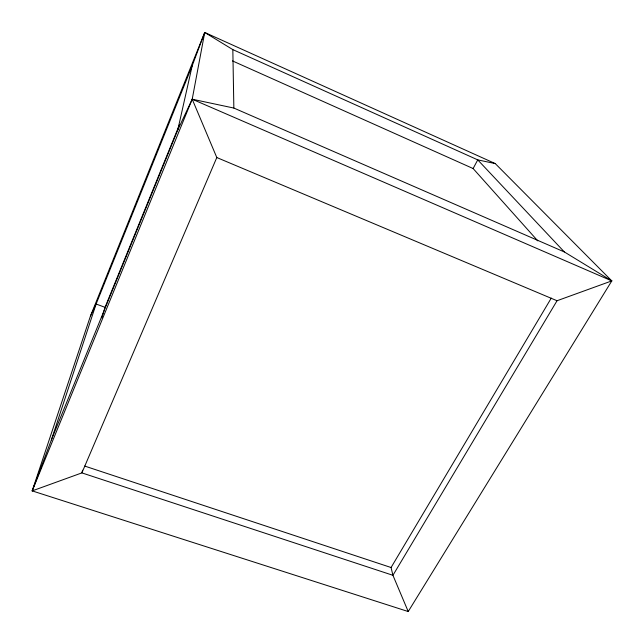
<?xml version="1.0" encoding="UTF-8"?>
<svg xmlns="http://www.w3.org/2000/svg" width="644" height="644" viewBox="0 0 644 644"><rect width="100%" height="100%" fill="white"/><g stroke="black" fill="none" stroke-linecap="round" stroke-linejoin="round"><path stroke-width="0.97" d="M495.268 163.592L477.735 159.873L232.83 49.612L204.728 32.458L192.21 99.208L32.2 490.889L408.216 611.542L611.8 280.897L495.268 163.592L204.728 32.458L90.426 316.124L32.2 490.889L81.885 472.889L392.929 575.301L408.216 611.542M32.2 490.889L51.367 439.949L177.768 129.983L192.202 65.72L204.728 32.458M82.577 470.209L81.885 472.889L216.803 157.538L192.21 99.208L233.853 108.055L564.369 251.957L611.8 280.897L557.044 300.74L392.929 575.301L391.069 567.517L551.272 298.1M101.816 317.919L105.044 307.333L179.418 124.88M51.367 439.949L96.117 304.016L192.202 65.72M90.426 316.124L96.117 304.016L105.044 307.333M177.768 129.983L192.21 99.208L611.8 280.897M537.756 240.856L473.123 168.543L477.735 159.873L564.369 251.957M84.678 466.063L391.069 567.517M216.803 157.538L557.044 300.74M232.484 60.914L473.123 168.543M232.83 49.612L233.853 108.055"/></g></svg>
